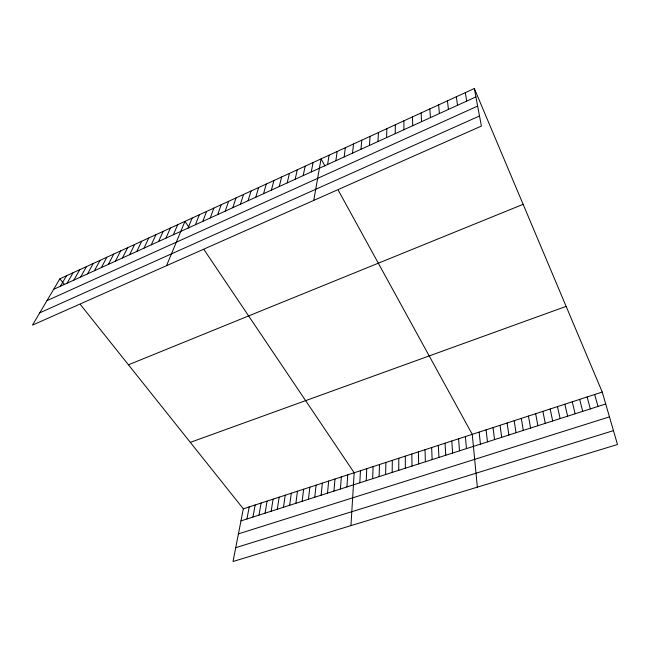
<?xml version="1.0" encoding="UTF-8"?>
<svg xmlns="http://www.w3.org/2000/svg" width="650" height="650" viewBox="0 0 650 650"><rect width="100%" height="100%" fill="white"/><g stroke="black" fill="none" stroke-linecap="round" stroke-linejoin="round"><path stroke-width="0.97" d="M398.743 470.324L398.783 458.25M392.169 472.428L392.316 460.354M395.216 133.681L395.338 124.767M385.629 474.524L385.873 462.451M379.121 476.613L379.47 464.531M386.563 137.621L386.864 128.659M372.653 478.684L373.1 466.602M366.21 480.748L366.754 468.666M359.808 482.804L360.449 470.722M377.967 141.537L378.446 132.527M350.951 525.622L354.177 472.761L204.1 249.779M346.905 486.939L347.742 474.858M369.428 145.429L370.077 136.37M340.413 489.019L341.348 476.938M333.946 491.091L334.977 479.009M360.953 149.289L361.774 140.181M327.519 493.155L328.648 481.065M321.124 495.202L322.351 483.121M352.527 153.132L353.519 143.967M314.771 497.242L316.079 485.152M308.441 499.265L309.847 487.183M344.167 156.942L345.321 147.737M302.144 501.288L303.648 489.206M295.888 503.295L297.473 491.213M289.656 505.294L291.33 493.204M335.863 160.721L337.179 151.474M283.457 507.276L285.228 495.194M277.298 509.251L279.151 497.169M327.608 164.482L329.087 155.188M271.164 511.217L273.106 499.143M265.062 513.175L267.085 501.093M313.779 200.387L321.051 158.876L324.951 165.977M258.993 515.117L261.105 503.043M252.956 517.059L255.149 504.985M246.943 518.984L249.218 506.911M311.277 171.925L313.072 162.541M80.421 304.582L243.328 508.828L233.025 561.503L617.5 444.511L602.233 392.048L474.321 88.498L59.873 278.809L32.5 325.106L481.406 126.059L474.321 88.498M303.192 175.606L305.142 166.181M295.157 179.27L297.261 169.804M287.186 182.902L289.437 173.396M279.256 186.518L281.661 176.971M271.383 190.101L273.934 180.513M263.567 193.668L266.256 184.039M255.791 197.202L258.627 187.541M248.072 200.72L251.054 191.019M240.411 204.214L243.523 194.48M232.789 207.691L236.039 197.917M225.217 211.136L228.605 201.329M217.701 214.565L221.219 204.718M210.226 217.969L213.882 208.089M202.8 221.349L206.586 211.437M195.431 224.713L199.339 214.768M188.094 228.053L192.132 218.075M166.546 265.663L184.974 221.366L189.296 227.776M173.363 234.764L177.645 224.729M165.953 238.144L170.365 228.069M158.592 241.491L163.134 231.392M151.279 244.822L155.943 234.691M144.016 248.137L148.801 237.973M136.801 251.428L141.7 241.231M129.626 254.694L134.648 244.473M122.501 257.936L127.636 247.691M115.424 261.162L120.664 250.892M108.388 264.371L113.742 254.069M101.392 267.556L106.86 257.229M94.445 270.725L100.027 260.374M87.547 273.869L93.226 263.494M80.681 276.998L86.474 266.589M73.864 280.101L79.763 269.677M67.088 283.189L73.093 272.74M60.361 286.252L66.462 275.779M53.666 289.307L475.906 96.915M46.954 300.658L477.636 106.08M39.764 312.821L479.505 115.976M128.448 364.796L523.128 204.319M190.32 442.366L566.134 306.377M243.328 508.828L602.233 392.048M240.963 520.894L605.702 403.975M238.428 533.869L609.456 416.861M235.731 547.666L613.462 430.633M59.873 278.809L64.504 284.619M338.309 190.32L472.249 434.346L477.36 487.151M594.669 394.509L598 406.445M587.145 396.955L590.338 408.907M579.67 399.392L582.725 411.344M572.227 401.814L575.153 413.774M564.834 404.219L567.621 416.187M557.472 406.616L560.129 418.592M550.16 408.996L552.679 420.981M542.88 411.361L545.269 423.353M535.641 413.717L537.908 425.709M528.45 416.057L530.579 428.058M521.292 418.389L523.299 430.398M465.302 92.641L466.684 101.116M514.166 420.704L516.051 432.713M507.089 423.004L508.852 435.029M456.341 96.752L457.527 105.284M500.045 425.295L501.686 437.32M493.041 427.578L494.561 439.603M486.07 429.845L487.476 441.878M447.444 100.839L448.443 109.428M479.139 432.104L480.423 444.137M438.612 104.894L439.408 113.539M465.392 436.573L466.448 448.622M458.575 438.791L459.509 450.84M429.837 108.924L430.446 117.626M451.791 441.001L452.611 453.05M445.039 443.194L445.754 455.252M438.327 445.38L438.929 457.438M421.127 112.929L421.549 121.68M431.649 447.549L432.144 459.615M425.011 449.711L425.392 461.776M412.474 116.903L412.709 125.71M418.405 451.864L418.673 463.929M411.832 454.001L411.994 466.074M403.877 120.843L403.934 129.707M405.291 456.129L405.356 468.203"/></g></svg>
